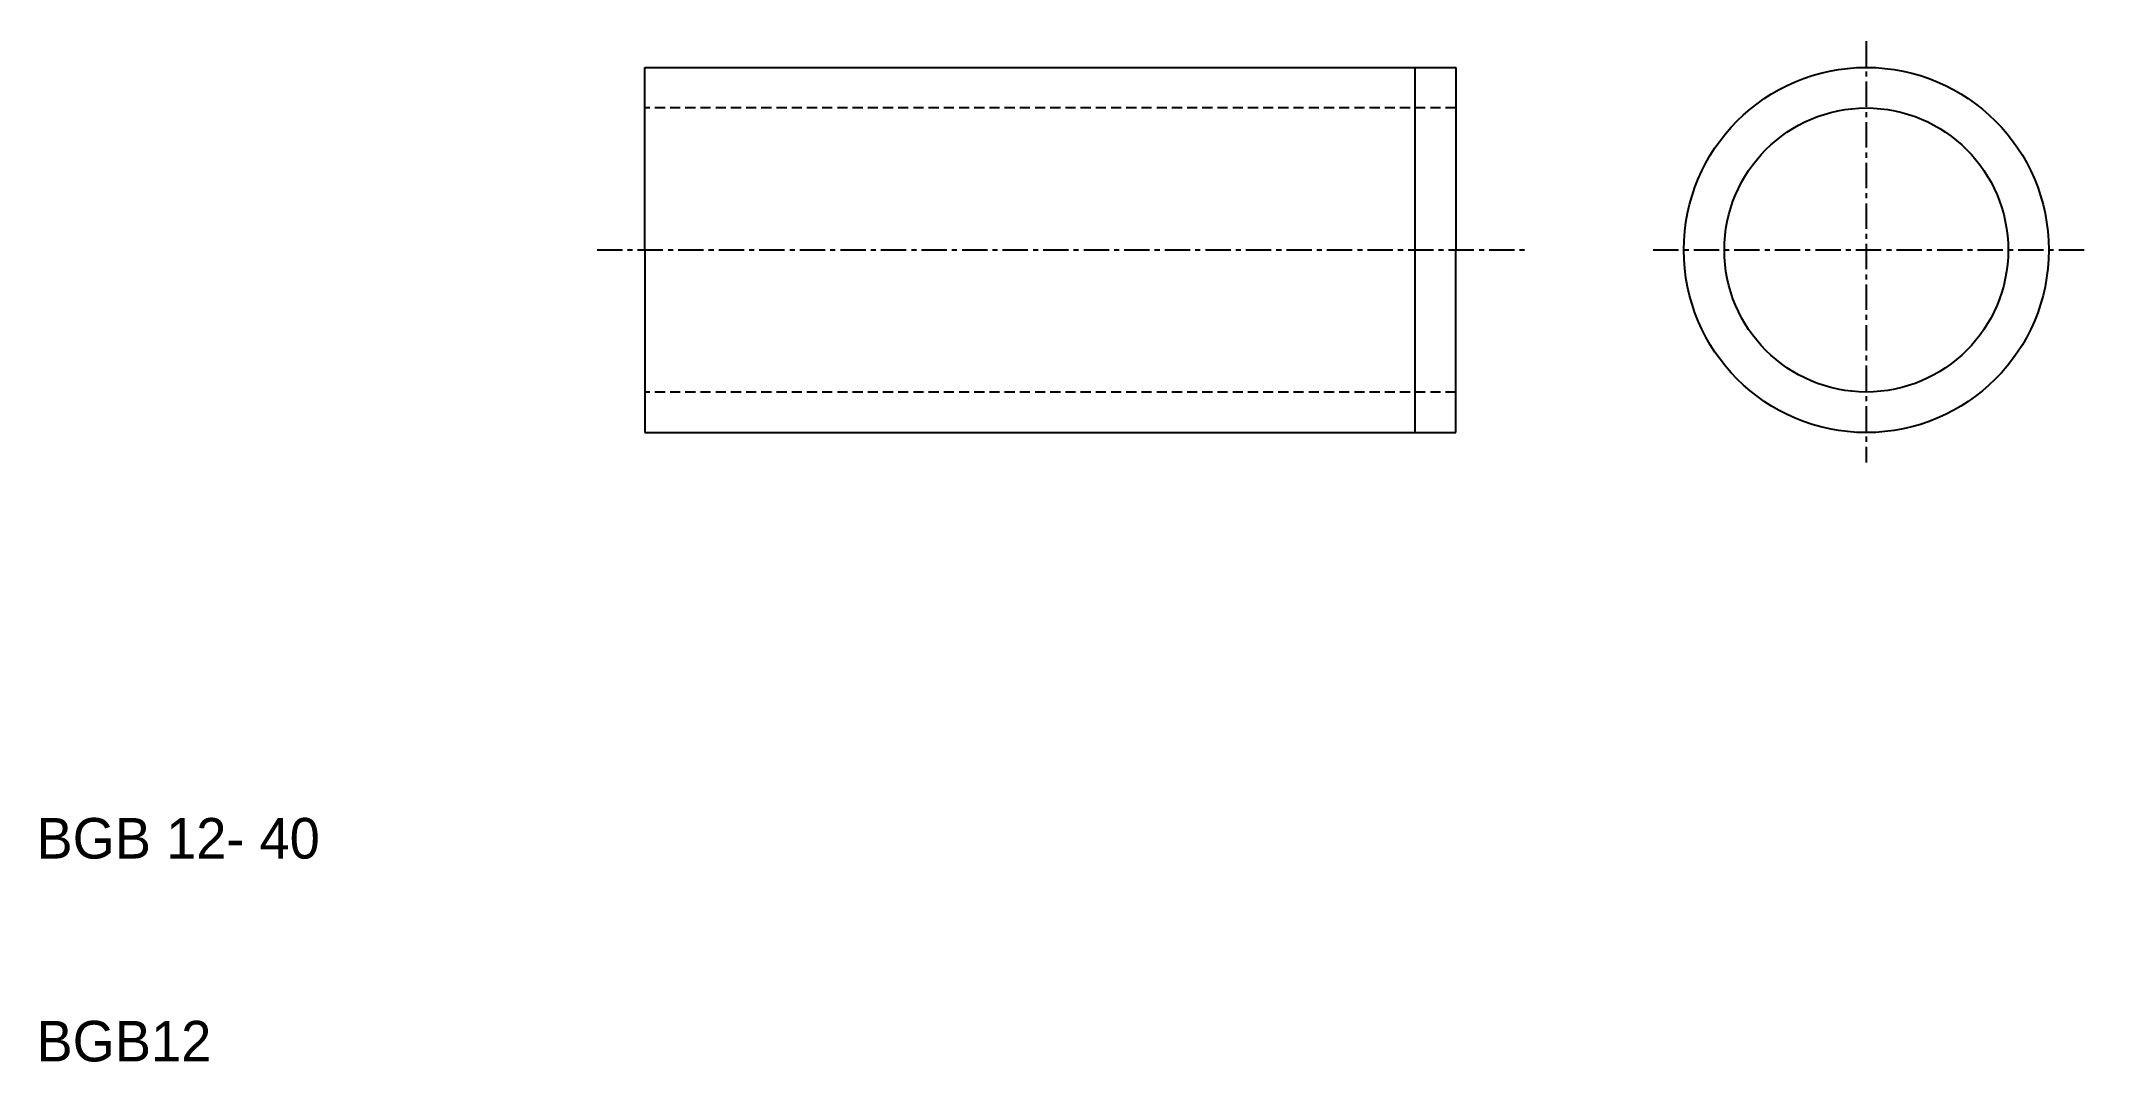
# Model space of a CAD drawing. Extents: x 10 to 111, y 10 to 60.
import ezdxf

# ---------------------------------------------------------------- set-up
doc = ezdxf.new("R2010")
doc.units = 0
doc.linetypes.add('CENTER', pattern=[2, 1.25, -0.25, 0.25, -0.25])
doc.linetypes.add('DASHED', pattern=[0.75, 0.5, -0.25])
doc.layers.get('0').update_dxf_attribs({"linetype": 'CONTINUOUS'})
doc.layers.add('CENTER', color=1, linetype='CENTER')

msp = doc.modelspace()

# ---------------------------------------------------------------- linework, layer by layer
at = {"color": 7, "linetype": 'CONTINUOUS'}
for p, q in [((40, 59), (80, 59)), ((40, 50), (40, 59)), ((78, 41), (78, 59)), ((80, 59), (80, 50)), ((40, 50), (40, 41)), ((80, 41), (80, 50)), ((40, 41), (80, 41))]:
    msp.add_line(p, q, dxfattribs=at)
at = {"color": 3, "linetype": 'DASHED'}
for p, q in [((80, 57), (40, 57)), ((80, 43), (40, 43))]:
    msp.add_line(p, q, dxfattribs=at)
at = {"color": 7, "linetype": 'CONTINUOUS'}
for radius in [9, 7]:
    msp.add_circle((100.25, 50), radius, dxfattribs=at)
at = {"layer": 'CENTER', "color": 1, "linetype": 'CENTER'}
for p, q in [((100.25, 60.3), (100.25, 39.52)), ((37.65, 50), (83.5, 50)), ((89.74, 50), (111.24, 50))]:
    msp.add_line(p, q, dxfattribs=at)

# ---------------------------------------------------------------- texts
at = {"color": 7, "linetype": 'CONTINUOUS'}
for s, p in [('BGB 12- 40', (10, 20)), ('BGB12', (10, 10))]:
    msp.add_text(s, height=2, dxfattribs=at).set_placement(p)

doc.saveas('drawing.dxf')
